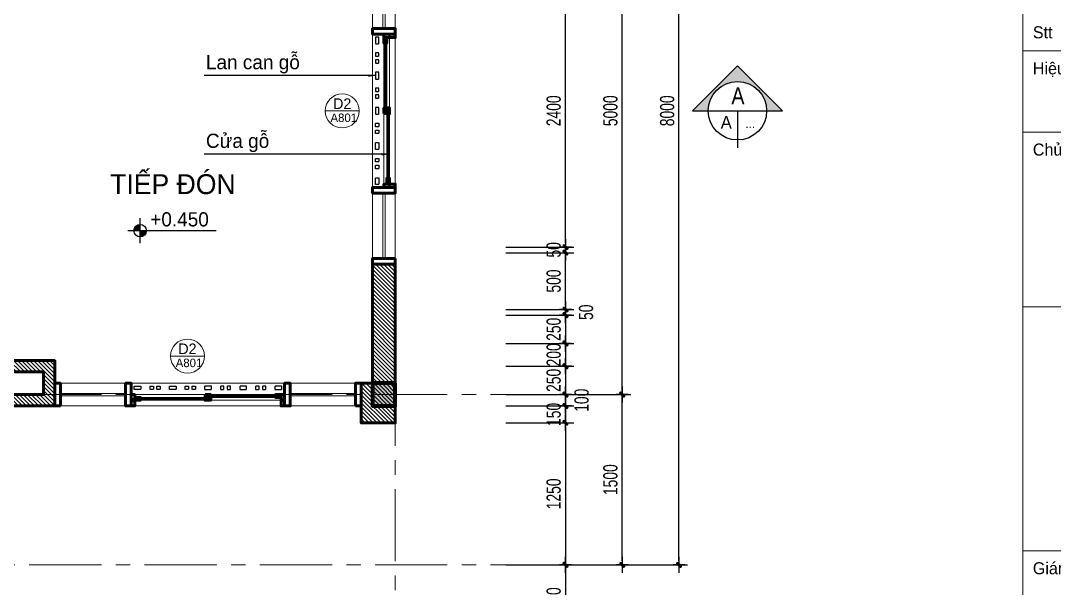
# Model space of a CAD drawing. Header units: inches. Extents: x 88947 to 296847, y 35049 to 161062.
# Drawn here: x 165148 to 174255, y 84502 to 89503 of the extents above; entities that cross this region are included whole.
import ezdxf
from ezdxf.enums import TextEntityAlignment as Align

# ---------------------------------------------------------------- set-up
doc = ezdxf.new("R2010")
doc.units = ezdxf.units.IN
doc.header["$MEASUREMENT"] = 0
doc.header["$PDMODE"] = 1
for name, pattern in [('ACAD_ISO03W100', [30, 12, -18]), ('CENTER', [50.8, 31.75, -6.35, 6.35, -6.35]), ('HIDDEN', [0.375, 0.25, -0.125])]:
    doc.linetypes.add(name, pattern=pattern)
for name, color, linetype, lineweight in [('A-Dims', 145, 'Continuous', 25), ('A-Text', 30, 'Continuous', 9), ('DIM', 7, 'Continuous', 25), ('DOOR', 142, 'Continuous', 15), ('HACTH', 8, 'Continuous', 5), ('HATCH', 8, 'Continuous', 5), ('KHUNG 1', 6, 'Continuous', 70), ('KHUNG 2', 144, 'Continuous', 18), ('KY HIEU', 4, 'Continuous', 25), ('mb$0$CUA', 42, 'Continuous', 20), ('mb$0$HATCH', 69, 'Continuous', 15), ('mb$0$net cat', 51, 'Continuous', 50), ('mb$0$net manh', 251, 'Continuous', 5), ('netthay', 254, 'Continuous', 25), ('TRUC', 252, 'ACAD_ISO03W100', 13), ('TUONG', 4, 'Continuous', 50), ('vdung', 56, 'Continuous', 9)]:
    doc.layers.add(name, color=color, linetype=linetype, lineweight=lineweight)
doc.layers.add('text', color=2, linetype='Continuous')
doc.styles.add('AVO-B', font='VAVOB.TTF')
doc.styles.add('DDCo-B-Helve-condense', font='VHELVCB.TTF')
doc.styles.add('FRANKO', font='VFRANKO.TTF')
doc.styles.add('KH-TEXT', font='VAVON.TTF')
doc.styles.add('TEXT', font='VHELVCN.TTF')
doc.styles.add('VNI-HELVE-CONDENSE', font='VNARIAL.TTF', dxfattribs={"width": 0.7})
doc.dimstyles.new('TAS-100', dxfattribs={"dimscale": 50, "dimtxt": 2.5, "dimasz": 0.7, "dimexe": 1.5, "dimexo": 1.5, "dimgap": 0.8, "dimtad": 1, "dimdec": 0, "dimzin": 3, "dimdsep": 46, "dimtxsty": 'VNI-HELVE-CONDENSE', "dimblk": 'TICK', "dimcen": 2.5, "dimclrt": 71, "dimazin": 2, "dimtfac": 0.75, "dimtdec": 0, "dimtix": 1, "dimtmove": 2, "dimatfit": 2, "dimldrblk": 'TICK123', "dimfxl": 1.5, "dimtolj": 1, "dimtzin": 0, "dimarcsym": 0})
doc.dimstyles.new('TL 50', dxfattribs={"dimscale": 50, "dimtxt": 1.25, "dimasz": 0.5, "dimexe": 1, "dimexo": 1, "dimgap": 0.5, "dimtad": 1, "dimdec": 0, "dimzin": 3, "dimdsep": 46, "dimtxsty": 'VNI-HELVE-CONDENSE', "dimblk": 'DOT', "dimcen": 2, "dimclrt": 7, "dimazin": 2, "dimtfac": 0.75, "dimtdec": 0, "dimtix": 1, "dimtmove": 2, "dimatfit": 2, "dimfxl": 1.5, "dimtolj": 1, "dimtzin": 0, "dimarcsym": 0})

# ---------------------------------------------------------------- blocks, each defined once
blk = doc.blocks.new('khung ten')
at = {"layer": 'KHUNG 2', "ltscale": 0.7}
for p, q in [((301249, -219099), (301249, -190799)), ((301249, -202813), (305804, -202813)), ((301249, -203826), (305804, -203826)), ((301249, -206004), (305804, -206004)), ((301249, -209041), (305804, -209041))]:
    blk.add_line(p, q, dxfattribs=at)
at = {"layer": 'text', "linetype": 'Continuous', "style": 'FRANKO'}
for s, p in [('Stt', (301373, -202657)), ('Hieäu chænh', (301373, -203106)), ('Chuû ñaàu tö', (301373, -204118)), ('Giaùm ñoác', (301373, -209334))]:
    blk.add_text(s, height=150, dxfattribs=at).set_placement(p)
blk = doc.blocks.new('TICK')
at = {"layer": 'A-Dims', "color": 1}
for p, q in [((-2, 0), (2, 0)), ((0, 1.5), (0, -1.5))]:
    blk.add_line(p, q, dxfattribs=at)
at = {"layer": 'A-Dims', "color": 1, "const_width": 0.788}
blk.add_lwpolyline([(-0.33, -0.35), (0.38, 0.38)], dxfattribs=at)
at = {"layer": 'A-Dims', "color": 1, "const_width": 0.394}
for points in [[(0.24, 0.52, -0.414214), (0.52, 0.52, -1)], [(0.52, 0.52, -0.414214), (0.52, 0.24, -1)], [(-0.47, -0.21, 0.414214), (-0.47, -0.49, 1)], [(-0.47, -0.49, 0.414214), (-0.19, -0.49, 1)]]:
    blk.add_lwpolyline(points, format="xyb", dxfattribs=at)
blk = doc.blocks.new('*D267')
at = {"layer": 'Defpoints', "color": 0}
for p in [(169347.7, 86209), (170447.7, 86209), (169347.7, 84709)]:
    blk.add_point(p, dxfattribs=at)
at = {"layer": 'DIM', "color": 0, "lineweight": -2}
for p, q in [((169422.7, 86209), (170522.7, 86209)), ((170447.7, 84744), (170447.7, 86174)), ((169422.7, 84709), (170522.7, 84709))]:
    blk.add_line(p, q, dxfattribs=at)
at = {"layer": 'DIM', "color": 0, "lineweight": -2, "xscale": 35, "yscale": 35, "zscale": 35}
for p, rotation in [((170447.7, 86209), 90), ((170447.7, 84709), 270)]:
    blk.add_blockref('TICK', p, dxfattribs=dict(at, rotation=rotation))
at = {"layer": 'DIM', "color": 71, "insert": (170344, 85459), "char_height": 125, "attachment_point": 5, "rotation": 90, "style": 'VNI-HELVE-CONDENSE'}
blk.add_mtext('\\A1;1500', dxfattribs=at)
blk = doc.blocks.new('TICK123')
at = {"layer": 'A-Dims', "color": 1}
blk.add_lwpolyline([(0.05, 0, 0, 0.84, 0), (-2.11, 0, 8.4, 8.4, 0)], format="xyseb", dxfattribs=at)
blk = doc.blocks.new('*D268')
at = {"layer": 'Defpoints', "color": 0}
for p in [(169347.7, 91209), (170447.7, 91209), (169347.7, 86209)]:
    blk.add_point(p, dxfattribs=at)
at = {"layer": 'DIM', "color": 0, "lineweight": -2}
for p, q in [((169422.7, 91209), (170522.7, 91209)), ((170447.7, 86244), (170447.7, 91174)), ((169422.7, 86209), (170522.7, 86209))]:
    blk.add_line(p, q, dxfattribs=at)
at = {"layer": 'DIM', "color": 0, "lineweight": -2, "xscale": 35, "yscale": 35, "zscale": 35}
for p, rotation in [((170447.7, 91209), 90), ((170447.7, 86209), 270)]:
    blk.add_blockref('TICK', p, dxfattribs=dict(at, rotation=rotation))
at = {"layer": 'DIM', "color": 71, "insert": (170344, 88709), "char_height": 125, "attachment_point": 5, "rotation": 90, "style": 'VNI-HELVE-CONDENSE'}
blk.add_mtext('\\A1;5000', dxfattribs=at)
blk = doc.blocks.new('*D270')
at = {"layer": 'Defpoints', "color": 0}
for p in [(169347.7, 92709), (170947.7, 92709), (169347.7, 84709)]:
    blk.add_point(p, dxfattribs=at)
at = {"layer": 'DIM', "color": 0, "lineweight": -2}
for p, q in [((169422.7, 92709), (171022.7, 92709)), ((170947.7, 84744), (170947.7, 92674)), ((169422.7, 84709), (171022.7, 84709))]:
    blk.add_line(p, q, dxfattribs=at)
at = {"layer": 'DIM', "color": 0, "lineweight": -2, "xscale": 35, "yscale": 35, "zscale": 35}
for p, rotation in [((170947.7, 92709), 90), ((170947.7, 84709), 270)]:
    blk.add_blockref('TICK', p, dxfattribs=dict(at, rotation=rotation))
at = {"layer": 'DIM', "color": 71, "insert": (170844, 88709), "char_height": 125, "attachment_point": 5, "rotation": 90, "style": 'VNI-HELVE-CONDENSE'}
blk.add_mtext('\\A1;8000', dxfattribs=at)
blk = doc.blocks.new('*D173')
at = {"layer": 'Defpoints', "color": 0}
for p in [(169347.7, 86909), (169347.7, 86659), (169947.7, 86659)]:
    blk.add_point(p, dxfattribs=at)
at = {"layer": 'DIM', "color": 0, "lineweight": -2}
for p, q in [((169947.7, 86944), (169947.7, 86979)), ((169422.7, 86909), (170022.7, 86909)), ((169947.7, 86909), (169947.7, 86659)), ((169422.7, 86659), (170022.7, 86659)), ((169947.7, 86624), (169947.7, 86589))]:
    blk.add_line(p, q, dxfattribs=at)
at = {"layer": 'DIM', "color": 0, "lineweight": -2, "xscale": 35, "yscale": 35, "zscale": 35}
for p, rotation in [((169947.7, 86909), 270), ((169947.7, 86659), 90)]:
    blk.add_blockref('TICK', p, dxfattribs=dict(at, rotation=rotation))
at = {"layer": 'DIM', "color": 71, "insert": (169844, 86784), "char_height": 125, "attachment_point": 5, "rotation": 90, "style": 'VNI-HELVE-CONDENSE'}
blk.add_mtext('\\A1;250', dxfattribs=at)
blk = doc.blocks.new('*D174')
at = {"layer": 'Defpoints', "color": 0}
for p in [(169347.7, 86659), (169347.7, 86459), (169947.7, 86459)]:
    blk.add_point(p, dxfattribs=at)
at = {"layer": 'DIM', "color": 0, "lineweight": -2}
for p, q in [((169947.7, 86694), (169947.7, 86729)), ((169422.7, 86659), (170022.7, 86659)), ((169947.7, 86659), (169947.7, 86459)), ((169422.7, 86459), (170022.7, 86459)), ((169947.7, 86424), (169947.7, 86389))]:
    blk.add_line(p, q, dxfattribs=at)
at = {"layer": 'DIM', "color": 0, "lineweight": -2, "xscale": 35, "yscale": 35, "zscale": 35}
for p, rotation in [((169947.7, 86659), 270), ((169947.7, 86459), 90)]:
    blk.add_blockref('TICK', p, dxfattribs=dict(at, rotation=rotation))
at = {"layer": 'DIM', "color": 71, "insert": (169844, 86559), "char_height": 125, "attachment_point": 5, "rotation": 90, "style": 'VNI-HELVE-CONDENSE'}
blk.add_mtext('\\A1;200', dxfattribs=at)
blk = doc.blocks.new('*D175')
at = {"layer": 'Defpoints', "color": 0}
for p in [(169347.7, 86459), (169347.7, 86209), (169947.7, 86209)]:
    blk.add_point(p, dxfattribs=at)
at = {"layer": 'DIM', "color": 0, "lineweight": -2}
for p, q in [((169947.7, 86494), (169947.7, 86529)), ((169422.7, 86459), (170022.7, 86459)), ((169947.7, 86459), (169947.7, 86209)), ((169422.7, 86209), (170022.7, 86209)), ((169947.7, 86174), (169947.7, 86139))]:
    blk.add_line(p, q, dxfattribs=at)
at = {"layer": 'DIM', "color": 0, "lineweight": -2, "xscale": 35, "yscale": 35, "zscale": 35}
for p, rotation in [((169947.7, 86459), 270), ((169947.7, 86209), 90)]:
    blk.add_blockref('TICK', p, dxfattribs=dict(at, rotation=rotation))
at = {"layer": 'DIM', "color": 71, "insert": (169844, 86334), "char_height": 125, "attachment_point": 5, "rotation": 90, "style": 'VNI-HELVE-CONDENSE'}
blk.add_mtext('\\A1;250', dxfattribs=at)
blk = doc.blocks.new('*D176')
at = {"layer": 'Defpoints', "color": 0}
for p in [(169347.7, 86209), (169347.7, 86109), (169947.7, 86109)]:
    blk.add_point(p, dxfattribs=at)
at = {"layer": 'DIM', "color": 0, "lineweight": -2}
for p, q in [((169947.7, 86244), (169947.7, 86279)), ((169422.7, 86209), (170022.7, 86209)), ((169947.7, 86209), (169947.7, 86109)), ((169422.7, 86109), (170022.7, 86109)), ((169947.7, 86074), (169947.7, 86039))]:
    blk.add_line(p, q, dxfattribs=at)
at = {"layer": 'DIM', "color": 0, "lineweight": -2, "xscale": 35, "yscale": 35, "zscale": 35}
for p, rotation in [((169947.7, 86209), 270), ((169947.7, 86109), 90)]:
    blk.add_blockref('TICK', p, dxfattribs=dict(at, rotation=rotation))
at = {"layer": 'DIM', "color": 71, "insert": (170089.8, 86159), "char_height": 125, "attachment_point": 5, "rotation": 90, "style": 'VNI-HELVE-CONDENSE'}
blk.add_mtext('\\A1;100', dxfattribs=at)
blk = doc.blocks.new('*D177')
at = {"layer": 'Defpoints', "color": 0}
for p in [(169347.7, 86109), (169347.7, 85959), (169947.7, 85959)]:
    blk.add_point(p, dxfattribs=at)
at = {"layer": 'DIM', "color": 0, "lineweight": -2}
for p, q in [((169947.7, 86144), (169947.7, 86179)), ((169422.7, 86109), (170022.7, 86109)), ((169947.7, 86109), (169947.7, 85959)), ((169422.7, 85959), (170022.7, 85959)), ((169947.7, 85924), (169947.7, 85889))]:
    blk.add_line(p, q, dxfattribs=at)
at = {"layer": 'DIM', "color": 0, "lineweight": -2, "xscale": 35, "yscale": 35, "zscale": 35}
for p, rotation in [((169947.7, 86109), 270), ((169947.7, 85959), 90)]:
    blk.add_blockref('TICK', p, dxfattribs=dict(at, rotation=rotation))
at = {"layer": 'DIM', "color": 71, "insert": (169844, 86034), "char_height": 125, "attachment_point": 5, "rotation": 90, "style": 'VNI-HELVE-CONDENSE'}
blk.add_mtext('\\A1;150', dxfattribs=at)
blk = doc.blocks.new('*D178')
at = {"layer": 'Defpoints', "color": 0}
for p in [(169347.7, 85959), (169347.7, 84709), (169947.7, 84709)]:
    blk.add_point(p, dxfattribs=at)
at = {"layer": 'DIM', "color": 0, "lineweight": -2}
for p, q in [((169422.7, 85959), (170022.7, 85959)), ((169947.7, 85924), (169947.7, 84744)), ((169422.7, 84709), (170022.7, 84709))]:
    blk.add_line(p, q, dxfattribs=at)
at = {"layer": 'DIM', "color": 0, "lineweight": -2, "xscale": 35, "yscale": 35, "zscale": 35}
for p, rotation in [((169947.7, 85959), 90), ((169947.7, 84709), 270)]:
    blk.add_blockref('TICK', p, dxfattribs=dict(at, rotation=rotation))
at = {"layer": 'DIM', "color": 71, "insert": (169844, 85334), "char_height": 125, "attachment_point": 5, "rotation": 90, "style": 'VNI-HELVE-CONDENSE'}
blk.add_mtext('\\A1;1250', dxfattribs=at)
blk = doc.blocks.new('*D179')
at = {"layer": 'Defpoints', "color": 0}
for p in [(169347.7, 84709), (169347.7, 84109), (169947.7, 84109)]:
    blk.add_point(p, dxfattribs=at)
at = {"layer": 'DIM', "color": 0, "lineweight": -2}
for p, q in [((169422.7, 84709), (170022.7, 84709)), ((169947.7, 84674), (169947.7, 84144)), ((169422.7, 84109), (170022.7, 84109))]:
    blk.add_line(p, q, dxfattribs=at)
at = {"layer": 'DIM', "color": 0, "lineweight": -2, "xscale": 35, "yscale": 35, "zscale": 35}
for p, rotation in [((169947.7, 84709), 90), ((169947.7, 84109), 270)]:
    blk.add_blockref('TICK', p, dxfattribs=dict(at, rotation=rotation))
at = {"layer": 'DIM', "color": 71, "insert": (169844, 84409), "char_height": 125, "attachment_point": 5, "rotation": 90, "style": 'VNI-HELVE-CONDENSE'}
blk.add_mtext('\\A1;600', dxfattribs=at)
blk = doc.blocks.new('*D203')
at = {"layer": 'Defpoints', "color": 0}
for p in [(169347.7, 86959), (169347.7, 86909), (169947.7, 86909)]:
    blk.add_point(p, dxfattribs=at)
at = {"layer": 'DIM', "color": 0, "lineweight": -2}
for p, q in [((169947.7, 86994), (169947.7, 87029)), ((169422.7, 86959), (170022.7, 86959)), ((169422.7, 86909), (170022.7, 86909)), ((169947.7, 86959), (169947.7, 86909)), ((169947.7, 86874), (169947.7, 86839))]:
    blk.add_line(p, q, dxfattribs=at)
at = {"layer": 'DIM', "color": 0, "lineweight": -2, "xscale": 35, "yscale": 35, "zscale": 35}
for p, rotation in [((169947.7, 86959), 270), ((169947.7, 86909), 90)]:
    blk.add_blockref('TICK', p, dxfattribs=dict(at, rotation=rotation))
at = {"layer": 'DIM', "color": 71, "insert": (170129.4, 86934), "char_height": 125, "attachment_point": 5, "rotation": 90, "style": 'VNI-HELVE-CONDENSE'}
blk.add_mtext('\\A1;50', dxfattribs=at)
blk = doc.blocks.new('*D204')
at = {"layer": 'Defpoints', "color": 0}
for p in [(169347.7, 87459), (169947.7, 87459), (169347.7, 86959)]:
    blk.add_point(p, dxfattribs=at)
at = {"layer": 'DIM', "color": 0, "lineweight": -2}
for p, q in [((169422.7, 87459), (170022.7, 87459)), ((169947.7, 86994), (169947.7, 87424)), ((169422.7, 86959), (170022.7, 86959))]:
    blk.add_line(p, q, dxfattribs=at)
at = {"layer": 'DIM', "color": 0, "lineweight": -2, "xscale": 35, "yscale": 35, "zscale": 35}
for p, rotation in [((169947.7, 87459), 90), ((169947.7, 86959), 270)]:
    blk.add_blockref('TICK', p, dxfattribs=dict(at, rotation=rotation))
at = {"layer": 'DIM', "color": 71, "insert": (169844, 87209), "char_height": 125, "attachment_point": 5, "rotation": 90, "style": 'VNI-HELVE-CONDENSE'}
blk.add_mtext('\\A1;500', dxfattribs=at)
blk = doc.blocks.new('*D205')
at = {"layer": 'Defpoints', "color": 0}
for p in [(169347.7, 87509), (169347.7, 87459), (169947.7, 87509)]:
    blk.add_point(p, dxfattribs=at)
at = {"layer": 'DIM', "color": 0, "lineweight": -2}
for p, q in [((169947.7, 87544), (169947.7, 87579)), ((169422.7, 87509), (170022.7, 87509)), ((169422.7, 87459), (170022.7, 87459)), ((169947.7, 87459), (169947.7, 87509)), ((169947.7, 87424), (169947.7, 87389))]:
    blk.add_line(p, q, dxfattribs=at)
at = {"layer": 'DIM', "color": 0, "lineweight": -2, "xscale": 35, "yscale": 35, "zscale": 35}
for p, rotation in [((169947.7, 87509), 270), ((169947.7, 87459), 90)]:
    blk.add_blockref('TICK', p, dxfattribs=dict(at, rotation=rotation))
at = {"layer": 'DIM', "color": 71, "insert": (169844, 87484), "char_height": 125, "attachment_point": 5, "rotation": 90, "style": 'VNI-HELVE-CONDENSE'}
blk.add_mtext('\\A1;50', dxfattribs=at)
blk = doc.blocks.new('*D206')
at = {"layer": 'Defpoints', "color": 0}
for p in [(169347.7, 89909), (169947.7, 89909), (169347.7, 87509)]:
    blk.add_point(p, dxfattribs=at)
at = {"layer": 'DIM', "color": 0, "lineweight": -2}
for p, q in [((169422.7, 89909), (170022.7, 89909)), ((169947.7, 87544), (169947.7, 89874)), ((169422.7, 87509), (170022.7, 87509))]:
    blk.add_line(p, q, dxfattribs=at)
at = {"layer": 'DIM', "color": 0, "lineweight": -2, "xscale": 35, "yscale": 35, "zscale": 35}
for p, rotation in [((169947.7, 89909), 90), ((169947.7, 87509), 270)]:
    blk.add_blockref('TICK', p, dxfattribs=dict(at, rotation=rotation))
at = {"layer": 'DIM', "color": 71, "insert": (169844, 88709), "char_height": 125, "attachment_point": 5, "rotation": 90, "style": 'VNI-HELVE-CONDENSE'}
blk.add_mtext('\\A1;2400', dxfattribs=at)
blk = doc.blocks.new('A$C2E5841C4')
blk.add_hatch(color=256).paths.add_polyline_path([(396.9, 723.8), (0, 326.9), (140, 326.9, -1), (653.8, 326.9), (793.8, 326.9)])
at = {"layer": 'text', "color": 2, "linetype": 'Continuous'}
blk.add_line((396.9, 326.9), (396.9, 0), dxfattribs=at)
blk.add_lwpolyline([(396.9, 723.8), (0, 326.9), (793.8, 326.9)], close=True, dxfattribs=at)
blk.add_circle((396.9, 326.9), 256.9, dxfattribs=at)
blk = doc.blocks.new('A$C796B168A')
h = blk.add_hatch(color=256)
edge = h.paths.add_edge_path()
edge.add_ellipse((0, 0), major_axis=(38.9, 38.9), ratio=1, start_angle=45, end_angle=135)
edge.add_line((-55, 0), (0, 0))
edge.add_line((0, 0), (0, 55))
edge = h.paths.add_edge_path()
edge.add_ellipse((0, 0), major_axis=(38.9, 38.9), ratio=1, start_angle=225, end_angle=315)
edge.add_line((55, 0), (0, 0))
edge.add_line((0, 0), (0, -55))
for p, q in [((0, -110), (0, 110)), ((-110, 0), (670.4, 0))]:
    blk.add_line(p, q)
blk.add_ellipse((0, 0), major_axis=(-38.9, 38.9), ratio=1, start_param=3.926991, end_param=10.210176)
at = {"style": 'TEXT'}
blk.add_attdef('CAO ÑOÄ', (88.8, 37.3), '', height=100, dxfattribs=at)
blk = doc.blocks.new('_Dot')
at = {"layer": 'netthay', "color": 0, "lineweight": -2}
blk.add_line((-0.5, 0), (-1, 0), dxfattribs=at)
at = {"layer": 'netthay', "color": 0, "const_width": 0.5}
blk.add_lwpolyline([(-0.25, 0, 1), (0.25, 0, 1)], format="xyb", close=True, dxfattribs=at)
blk = doc.blocks.new('A$C2A8D7CB7')
at = {"layer": 'mb$0$HATCH'}
h = blk.add_hatch(dxfattribs=at)
h.set_pattern_fill('ANSI32', color=256, style=0)
h.set_pattern_definition([(315, (-2095.0225, 92.5), (-6.73519, -6.73519), []), (315, (-2090.532, 92.5), (-6.73519, -6.73519), [])])
h.paths.add_polyline_path([(-1945, 82.5), (-1375, 82.5), (-1375, 92.5), (-1945, 92.5)])
h = blk.add_hatch(dxfattribs=at)
h.set_pattern_fill('ANSI32', color=256, style=0)
h.set_pattern_definition([(225, (-755.0225, 67.5), (6.7352, -6.7352), []), (225, (-759.513, 67.5), (6.7352, -6.7352), [])])
h.paths.add_polyline_path([(-755, 57.5), (-1325, 57.5), (-1325, 67.5), (-755, 67.5)])
at = {"layer": 'mb$0$CUA'}
for points in [[(-2700, 200), (0, 200), (0, 0), (-2700, 0)], [(-675, 0), (-2025, 0), (-2025, 200), (-675, 200)], [(-1995, 0), (-1995, 100), (-705, 100), (-705, 0)], [(-1995, 50), (-1995, 100), (-705, 100), (-705, 50)], [(-1325, 100), (-1325, 75), (-1945, 75), (-1945, 100)], [(-1945, 82.5), (-1375, 82.5), (-1375, 92.5), (-1945, 92.5)], [(-1375, 75), (-1375, 50), (-755, 50), (-755, 75)], [(-755, 57.5), (-1325, 57.5), (-1325, 67.5), (-755, 67.5)]]:
    blk.add_lwpolyline(points, close=True, dxfattribs=at)
for points in [[(-2075, 110), (-2650, 110)], [(-50, 110), (-625, 110)], [(-2075, 90), (-2650, 90)], [(-50, 90), (-625, 90)]]:
    blk.add_lwpolyline(points, dxfattribs=at)
at = {"layer": 'mb$0$net cat'}
for points in [[(-2650, 0), (-2700, 0), (-2700, 200), (-2650, 200)], [(-2025, 0), (-2075, 0), (-2075, 200), (-2025, 200)], [(-675, 0), (-625, 0), (-625, 200), (-675, 200)], [(-50, 0), (0, 0), (0, 200), (-50, 200)], [(-2025, 0), (-2025, 100), (-1995, 100), (-1995, 0)], [(-1995, 100), (-1995, 75), (-1945, 75), (-1945, 100)], [(-1325, 100), (-1325, 75), (-1375, 75), (-1375, 100)], [(-675, 0), (-675, 100), (-705, 100), (-705, 0)], [(-1375, 75), (-1375, 50), (-1325, 50), (-1325, 75)], [(-705, 75), (-705, 50), (-755, 50), (-755, 75)]]:
    blk.add_lwpolyline(points, close=True, dxfattribs=at)
at = {"layer": 'mb$0$net manh'}
for points in [[(-2025, 0), (-1995, 100)], [(-1995, 0), (-2025, 100)], [(-1995, 75), (-1945, 100)], [(-1995, 100), (-1945, 75)], [(-1325, 75), (-1375, 100)], [(-1325, 100), (-1375, 75)], [(-675, 0), (-705, 100)], [(-705, 0), (-675, 100)], [(-1375, 50), (-1325, 75)], [(-1375, 75), (-1325, 50)], [(-705, 50), (-755, 75)], [(-705, 75), (-755, 50)]]:
    blk.add_lwpolyline(points, dxfattribs=at)
blk = doc.blocks.new('A$C4EB555E3')
at = {"layer": 'netthay', "linetype": 'HIDDEN', "ltscale": 20}
for points in [[(-25, -25), (-25, -85), (-55, -85), (-55, -25)], [(-25, -165), (-25, -195), (-55, -195), (-55, -165)], [(-25, -225), (-25, -255), (-55, -255), (-55, -225)], [(-25, -335), (-25, -395), (-55, -395), (-55, -335)], [(-25, -475), (-25, -505), (-55, -505), (-55, -475)], [(-25, -535), (-25, -565), (-55, -565), (-55, -535)], [(-25, -645), (-25, -705), (-55, -705), (-55, -645)], [(-25, -815), (-25, -785), (-55, -785), (-55, -815)], [(-25, -875), (-25, -845), (-55, -845), (-55, -875)], [(-25, -1015), (-25, -955), (-55, -955), (-55, -1015)], [(-25, -1125), (-25, -1095), (-55, -1095), (-55, -1125)], [(-25, -1185), (-25, -1155), (-55, -1155), (-55, -1185)], [(-25, -1325), (-25, -1265), (-55, -1265), (-55, -1325)]]:
    blk.add_lwpolyline(points, close=True, dxfattribs=at)
blk = doc.blocks.new('KH-DR')
blk.add_line((-4, 0), (4, 0))
blk.add_circle((0, 0), 4)
at = {"color": 3, "style": 'KH-TEXT'}
blk.add_attdef('SYMBOL', text='', height=2.5, dxfattribs=at).set_placement((-0.08, 1.7), align=Align.MIDDLE_CENTER)
at = {"style": 'KH-TEXT'}
blk.add_attdef('TYPE', text='', height=2, dxfattribs=at).set_placement((-0.1, -1.61), align=Align.MIDDLE_CENTER)

msp = doc.modelspace()

# ---------------------------------------------------------------- hatches: boundary and pattern name
at = {"layer": 'HACTH'}
h = msp.add_hatch(dxfattribs=at)
h.set_pattern_fill('ANSI31', color=256, scale=200, style=0)
h.set_pattern_definition([(135, (165447.74, 86108.95), (17.6777, 17.6777), [])])
h.paths.add_polyline_path([(164947.7, 86409), (165347.7, 86409), (165347.7, 86209), (164947.7, 86209)], flags=16)
h.paths.add_polyline_path([(164847.7, 86509), (165447.7, 86509), (165447.7, 86109), (164847.7, 86109)])
at = {"layer": 'HATCH'}
h = msp.add_hatch(dxfattribs=at)
h.set_pattern_fill('ANSI31', color=256, scale=200, style=0)
h.set_pattern_definition([(135, (168447.74, 87608.95), (17.67767, 17.67767), [])])
h.paths.add_polyline_path([(168447.7, 86459), (168447.7, 86309), (168247.7, 86309), (168247.7, 87359), (168447.7, 87359), (168447.7, 86659), (168447.7, 86659), (168447.7, 86459)])
h = msp.add_hatch(dxfattribs=at)
h.set_pattern_fill('ANSI31', color=256, scale=200, style=0)
h.set_pattern_definition([(135, (168422.74, 86108.95), (17.6777, 17.6777), [])])
h.paths.add_polyline_path([(168247.7, 86309), (168147.7, 86309), (168147.7, 86109), (168147.7, 86109), (168147.7, 85959), (168447.7, 85959), (168447.7, 86309)])

# ---------------------------------------------------------------- linework, layer by layer
at = {"layer": 'KHUNG 1'}
msp.add_lwpolyline([(168447.7, 86309), (168247.7, 86309), (168247.7, 86109), (168447.7, 86109)], close=True, dxfattribs=at)
msp.add_solid([(168447.7, 86109), (168247.7, 86109), (168447.7, 86309), (168247.7, 86309)], dxfattribs=at)
at = {"layer": 'netthay', "linetype": 'HIDDEN', "ltscale": 20}
for points in [[(168272.7, 89359), (168272.7, 89299), (168302.7, 89299), (168302.7, 89359)], [(168272.7, 89219), (168272.7, 89189), (168302.7, 89189), (168302.7, 89219)], [(168272.7, 89159), (168272.7, 89129), (168302.7, 89129), (168302.7, 89159)], [(168272.7, 89049), (168272.7, 88989), (168302.7, 88989), (168302.7, 89049)], [(168272.7, 88909), (168272.7, 88879), (168302.7, 88879), (168302.7, 88909)], [(168272.7, 88849), (168272.7, 88819), (168302.7, 88819), (168302.7, 88849)], [(168272.7, 88739), (168272.7, 88679), (168302.7, 88679), (168302.7, 88739)], [(168272.7, 88569), (168272.7, 88599), (168302.7, 88599), (168302.7, 88569)], [(168272.7, 88509), (168272.7, 88539), (168302.7, 88539), (168302.7, 88509)], [(168272.7, 88369), (168272.7, 88429), (168302.7, 88429), (168302.7, 88369)], [(168272.7, 88259), (168272.7, 88289), (168302.7, 88289), (168302.7, 88259)], [(168272.7, 88199), (168272.7, 88229), (168302.7, 88229), (168302.7, 88199)], [(168272.7, 88059), (168272.7, 88119), (168302.7, 88119), (168302.7, 88059)]]:
    msp.add_lwpolyline(points, close=True, dxfattribs=at)
at = {"layer": 'TRUC', "linetype": 'CENTER', "ltscale": 20}
for points in [[(168447.7, 82709), (168447.7, 94889.5)], [(154047.7, 86209), (170447.7, 86209)], [(154047.7, 84709), (170447.7, 84709)]]:
    msp.add_lwpolyline(points, dxfattribs=at)
at = {"layer": 'TUONG'}
for points in [[(168447.7, 86459), (168447.7, 86309), (168247.7, 86309), (168247.7, 87359), (168447.7, 87359), (168447.7, 86659), (168447.7, 86659), (168447.7, 86459), (168447.7, 86459)], [(168247.7, 86309), (168147.7, 86309), (168147.7, 86109), (168147.7, 86109), (168147.7, 86109), (168147.7, 86109), (168147.7, 86109), (168147.7, 86109), (168147.7, 85959), (168447.7, 85959), (168447.7, 86309), (168447.7, 86309), (168447.7, 86309), (168247.7, 86309), (168247.7, 86309)]]:
    msp.add_lwpolyline(points, dxfattribs=at)
for points in [[(164847.7, 86509), (165447.7, 86509), (165447.7, 86109), (164847.7, 86109)], [(164947.7, 86409), (165347.7, 86409), (165347.7, 86209), (164947.7, 86209)]]:
    msp.add_lwpolyline(points, close=True, dxfattribs=at)

# ---------------------------------------------------------------- block references
at = {"layer": 'A-Text', "xscale": 0.7071428571362048, "yscale": 0.7071428573544836, "zscale": 0.7071428573664265}
msp.add_blockref('khung ten', (-39048.5, 232654.8), dxfattribs=at)
at = {"layer": 'DOOR'}
ref = msp.add_blockref('KH-DR', (167980.8, 88707.9), dxfattribs=dict(at, xscale=-37.5, yscale=37.5, zscale=37.50000000000001))
ref.add_attrib('SYMBOL', 'D2', dxfattribs={"layer": '0', "height": 93.75, "style": 'KH-TEXT'}).set_placement((167980.5, 88771.6), align=Align.MIDDLE_CENTER)
ref.add_attrib('TYPE', 'A801', dxfattribs={"layer": '0', "height": 75, "style": 'KH-TEXT'}).set_placement((167994.4, 88647.6), align=Align.MIDDLE_CENTER)
ref = msp.add_blockref('KH-DR', (166617.2, 86548.3), dxfattribs=dict(at, xscale=-37.5, yscale=37.5, zscale=37.50000000000001))
ref.add_attrib('SYMBOL', 'D2', dxfattribs={"layer": '0', "height": 93.75, "style": 'KH-TEXT'}).set_placement((166616.9, 86612), align=Align.MIDDLE_CENTER)
ref.add_attrib('TYPE', 'A801', dxfattribs={"layer": '0', "height": 75, "style": 'KH-TEXT'}).set_placement((166630.9, 86488), align=Align.MIDDLE_CENTER)
at = {"layer": 'KY HIEU'}
msp.add_blockref('A$C2E5841C4', (171066.3, 88382), dxfattribs=at)
ref = msp.add_blockref('A$C796B168A', (166200.7, 87653), dxfattribs=at)
ref.add_attrib('CAO ÑOÄ', '+0.450', (166289.5, 87690.3), dxfattribs={"layer": '0', "height": 125, "style": 'FRANKO'})
at = {"layer": 'vdung', "xscale": -1}
for name, p, rotation in [('A$C2A8D7CB7', (168447.7, 87359), 90), ('A$C4EB555E3', (167472.7, 86309), 270)]:
    msp.add_blockref(name, p, dxfattribs=dict(at, rotation=rotation))
msp.add_blockref('A$C2A8D7CB7', (165447.7, 86109), dxfattribs=at)

# ---------------------------------------------------------------- texts
at = {"layer": 'text', "style": 'FRANKO'}
for s, height, p in [('Lan can goã', 125, (166780, 89075.1)), ('Cöûa goã ', 125, (166780, 88382.2)), ('TIEÁP ÑOÙN', 175, (165936.6, 87975.2))]:
    msp.add_text(s, height=height, dxfattribs=at).set_placement(p)
at = {"layer": 'text', "linetype": 'Continuous'}
for s, height, style, p in [('A', 150, 'DDCo-B-Helve-condense', (171467.2, 88766.7)), ('A', 110, 'AVO-B', (171364.1, 88551.9)), ('...', 90, 'DDCo-B-Helve-condense', (171575.7, 88556))]:
    msp.add_text(s, height=height, dxfattribs=dict(at, style=style)).set_placement(p, align=Align.CENTER)

# ---------------------------------------------------------------- dimensions: what is measured, and where the dimension line sits
at = {"layer": 'DIM'}
for base, p1, p2, picture, middle in [((170947.7, 92709), (169347.7, 84709), (169347.7, 92709), '*D270', (170844, 88709)), ((170447.7, 91209), (169347.7, 86209), (169347.7, 91209), '*D268', (170344, 88709)), ((169947.7, 89909), (169347.7, 87509), (169347.7, 89909), '*D206', (169844, 88709)), ((169947.7, 87509), (169347.7, 87459), (169347.7, 87509), '*D205', (169844, 87484)), ((169947.7, 87459), (169347.7, 86959), (169347.7, 87459), '*D204', (169844, 87209)), ((169947.7, 86659), (169347.7, 86909), (169347.7, 86659), '*D173', (169844, 86784)), ((169947.7, 86459), (169347.7, 86659), (169347.7, 86459), '*D174', (169844, 86559)), ((169947.7, 86209), (169347.7, 86459), (169347.7, 86209), '*D175', (169844, 86334)), ((170447.7, 86209), (169347.7, 84709), (169347.7, 86209), '*D267', (170344, 85459)), ((169947.7, 85959), (169347.7, 86109), (169347.7, 85959), '*D177', (169844, 86034)), ((169947.7, 84709), (169347.7, 85959), (169347.7, 84709), '*D178', (169844, 85334)), ((169947.7, 84109), (169347.7, 84709), (169347.7, 84109), '*D179', (169844, 84409))]:
    dim = msp.add_linear_dim(base=base, p1=p1, p2=p2, angle=90, dimstyle='TAS-100', dxfattribs=at)
    dim.commit()
    dim.dimension.update_dxf_attribs({"geometry": picture, "text_midpoint": middle})
for base, p1, p2, picture, middle in [((169947.7, 86909), (169347.7, 86959), (169347.7, 86909), '*D203', (170129.4, 86934)), ((169947.7, 86109), (169347.7, 86209), (169347.7, 86109), '*D176', (170089.8, 86159))]:
    dim = msp.add_linear_dim(base=base, p1=p1, p2=p2, angle=90, dimstyle='TAS-100', dxfattribs=at)
    dim.commit()
    dim.dimension.update_dxf_attribs({"geometry": picture, "text_midpoint": middle, "dimtype": 160})

# ---------------------------------------------------------------- leaders
at = {"layer": 'HACTH'}
for points in [[(168272.7, 89019), (166764, 89019)], [(168390.2, 88326), (166764, 88326)]]:
    msp.add_leader(points, dimstyle='TL 50', override={"dimasz": 1.25, "dimgap": 0.5, "dimtad": 0}, dxfattribs=at)

doc.saveas('drawing.dxf')
